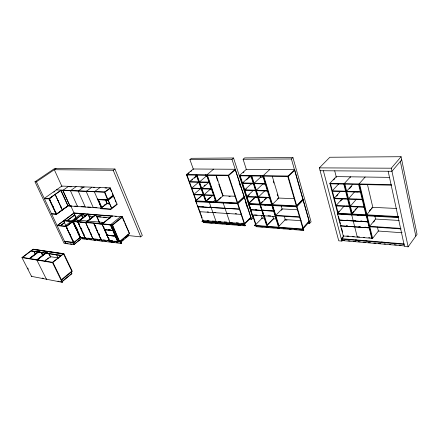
<?xml version="1.0" encoding="UTF-8"?>
<svg xmlns="http://www.w3.org/2000/svg" width="439" height="439" viewBox="0 0 439 439"><rect width="100%" height="100%" fill="white"/><g stroke="black" fill="none" stroke-linecap="round" stroke-linejoin="round"><path stroke-width="0.66" d="M388.164 171.254L404.489 246.498L408.138 246.817L417.05 234.355L401.087 156.712L329.854 157.255L319.367 167.879L338.732 240.808L341.893 241.082L342.76 240.034M371.987 237.971L371.745 238.278L366.104 214.786M339.149 211.126L337.344 213.189L343.293 235.984L372.612 238.361L378.358 231.035L377.419 227.023M374.917 216.345L375.543 219.012L369.72 226.299L400.862 228.412M373.584 222.123L374.835 220.57M340.9 225.547L340.648 225.844L369.248 227.89L369.484 227.528M357.544 236.813L357.297 237.115L351.491 213.974M368.041 221.525L367.805 221.887L339.138 220.071L339.38 219.725M369.309 210.901L370.582 209.37M371.427 208.349L372.272 207.323L396.472 208.465M358.608 184.457L365.819 214.451L366.9 214.512L372.815 207.351L367.542 184.824M343.293 235.984L343.545 235.683M404.204 244.402L341.558 239.112L341.438 238.646L343.567 236.094M341.986 238.602L343.688 236.555M353.247 220.965L353.483 220.614M401.712 159.747L391.956 171.281L320.119 170.722M352.605 212.674L353.889 211.164M354.745 210.16L356.495 208.108M343.819 184.122L351.227 213.65L352.265 213.705L357.834 207.17M319.367 167.879L391.297 168.203L401.087 156.712M340.911 225.602L340.659 225.898L369.237 227.836M356.43 199.158L350.371 206.149L363.975 206.785M389.733 177.372L336.181 176.604L329.881 183.31L337.596 212.893L338.101 212.92L344.176 206.001M337.607 214.199L337.86 213.908M365.166 177.016L359.025 183.952L366.351 214.484M342.294 198.609L336.159 205.479L349.334 206.1M340.664 201.057L342.415 199.092M352.802 184.342L346.634 191.223L360.331 191.64M349.406 188.775L351.606 186.317M336.592 196.228L337.92 194.762M307.657 223.231L309.682 223.369L311.075 221.838L292.923 157.535L244.655 157.903L243.107 159.253L246.46 169.805M255.827 225.597L256.184 226.694L303.563 230.387L303.821 230.102L303.322 228.368M303.14 227.918L296.945 206.528L296.484 206.506L302.68 227.885L303.14 227.918L309.27 221.218L294.657 169.684L246.317 169.355L239.617 175.331L248.666 203.241L249.083 203.257L255.547 197.095M254.505 225.344L302.213 228.988L309.319 221.223L309.446 221.668L302.345 229.438L254.642 225.767L254.505 225.344L255.871 223.978M333.607 179.974L334.957 178.536M262.451 201.572L259.883 204.069L263.652 215.774L275.28 216.515L275.549 216.246L272.191 205.331L271.922 205.6L278.205 226.047L279.067 226.112L285.29 219.615L284.318 216.389M302.778 199.948L303.245 199.964L296.682 206.802L248.677 204.371L248.392 203.498L296.413 205.88L302.981 199.048L302.52 199.032M303.113 199.509L296.55 206.341L248.534 203.932M281.3 210.276L282.2 209.359L281.009 205.403M260.376 204.733L260.107 204.997L266.484 225.163L267.335 225.229L273.596 218.836L272.806 216.29M273.87 210.786L273.618 211.104L261.962 210.435L262.231 210.171M251.201 211.066L255.509 224.34L255.921 224.373L262.215 218.079L261.392 215.483M272.652 203.707L271.703 204.656L271.977 205.551M277.453 198.944L278.364 198.038L294.092 198.686M262.846 176.132L271.532 204.365L272.41 204.409L278.803 198.055L272.323 176.511M262.078 210.116L261.82 210.429L250.499 209.776L250.768 209.518L251.338 211.274M262.215 210.122L261.946 210.385L273.601 211.055M203.35 221.574L203.723 222.6L244.973 225.816L245.242 225.558L244.699 223.934M248.836 219.16L251.547 219.346L252.99 217.931L233.537 157.985L191.475 158.309L189.9 159.566L193.407 169.416M244.1 196.623L237.329 202.95L195.624 200.881L202.752 220.559L244.221 223.681L244.49 223.424L241.763 223.221M251.026 217.739L243.694 224.922L202.181 221.728L202.033 221.333L243.552 224.505L250.888 217.321M248.759 204.42L252.206 215.044L252.474 214.781M264.289 199.783L266.583 197.55L267.894 197.605M250.921 175.951L259.723 203.784L260.579 203.828L267.011 197.566M239.617 175.331L288.116 176.028L294.657 169.684M241.384 214.078L241.132 214.386L199.536 211.686M227.775 224.203L227.506 224.455L227.144 223.402M248.392 203.498L254.17 197.994M239.645 208.838L239.387 209.14L197.753 206.753L198.011 206.467M243.107 159.253L291.408 158.967L292.923 157.535M247.497 196.485L249.357 194.735M226.765 213.469L227.023 213.167M244.238 197.051L237.472 203.378L195.772 201.287M237.614 203.811L244.38 197.479M263.471 177.126L260.739 177.082L254.143 183.2L265.101 183.464M269.771 169.514L263.142 175.671L271.971 204.387M225.004 208.316L225.273 208.064L224.987 208.273M246.284 188.979L244.88 190.279L255.564 190.636M253.308 183.809L251.311 183.76L244.732 189.835L255.421 190.186M203.723 222.6L206.709 222.568M253.352 183.634L242.707 183.376L242.564 182.926L249.198 176.895L251.19 176.928M242.707 183.376L243.656 182.514M246.498 179.924L249.341 177.34L248.737 175.655M202.033 221.333L203.52 219.977M220.713 197.555L216.18 201.638L206.873 174.859L213.645 169.13M206.643 175.287L215.801 201.622L216.564 201.655L223.111 195.761L216.136 175.315M215.17 200.003L213.217 201.753L213.365 202.17M209.332 202.423L209.606 202.176M199.553 211.73L199.811 211.439L200.513 213.376M243.113 172.796L244.068 171.94M208.059 198.878L209.068 197.984M210.446 197.106L205.902 201.133L196.677 175.139M196.304 175.134L205.534 201.111L206.275 201.15L212.838 195.333M235.331 169.723L228.609 175.616L186.608 174.985M201.496 195.761L202.84 194.921L195.898 200.639L186.454 174.563L228.461 175.172L235.189 169.278L250.845 217.316M195.898 200.639L200.453 196.672M195.937 201.742L196.211 201.501L196.886 203.361M210.616 188.951L203.998 194.729L213.541 195.119M200.601 188.622L193.967 194.318L203.252 194.696M202.044 187.53L201.018 188.408L191.717 188.106L198.401 182.448L198.549 182.86M204.097 185.763L205.123 184.885M127.765 235.491L140.727 236.862L142.324 235.496L114.941 169.004L54.568 168.543L34.977 181.768L64.116 243.343L73.911 244.616L80.513 239.392L79.624 237.45M189.9 159.566L231.984 159.319L233.537 157.985M81.264 237.307L81.934 238.767L121.257 243.431L121.548 243.184L120.665 241.121M114.233 241.22L119.781 241.867L129.516 233.718L122.371 216.745L73.999 212.937L57.103 225.602L65.982 226.502L82.927 213.639M122.064 240.841L123.568 239.579M125.576 237.9L128.391 235.825L127.963 234.805M120.862 242.141L128.682 235.584L128.248 234.569M198.851 182.3L189.593 182.07L189.445 181.653L196.184 176.034L196.332 176.451M119.249 240.468L118.228 241.324L111.188 225.02M94.127 223.138L93.825 223.374L101.168 239.913L117.701 241.823L117.998 241.576L114.826 241.209M191.667 180.341L192.705 179.48M194.257 178.179L195.81 176.884M111.517 241.993L111.221 242.24L110.557 240.715M61.943 281.564L68.736 275.955M69.785 275.094L71.645 273.848L70.97 272.438M62.239 281.624L71.974 273.579L71.299 272.169M61.548 280.115L71.98 271.527L63.556 253.885L32.837 249.374L21.95 257.605L31.52 276.361L62.135 282.288L62.47 282.014L52.867 262.352L22.29 257.347M61.356 279.725L71.793 271.143L71.497 271.088M71.903 271.456L72.232 271.187L63.88 253.676L55.989 252.524L55.654 252.787L63.545 253.945L63.88 253.676M115.265 236.193L115.567 235.946L113.163 230.393L104.614 229.806L107.017 235.293L115.265 236.193L112.867 230.634M109.459 240.863L107.072 235.419L115.622 236.072L118.036 241.664M186.454 174.563L193.253 168.993L235.189 169.278M188.177 173.701L189.225 172.845M190.789 171.556L191.838 170.7M107.017 235.293L107.319 235.052M102.435 223.901L102.133 224.142L104.559 229.679L112.812 230.508L113.108 230.261L110.688 224.664M107.072 235.419L107.374 235.178M64.149 220.323L112.411 224.757L122.371 216.745M46.77 278.979L46.435 279.248L36.838 260.053L48.125 251.371L32.914 249.44L33.243 249.193L40.542 250.257M95.126 240.056L94.829 240.292L94.165 238.805M102.133 224.142L110.387 224.905L120.67 216.608M78.131 221.668L77.829 221.893L85.182 238.042L93.277 238.717M104.559 229.679L106.128 229.564M86.028 222.392L85.726 222.628L93.079 238.964L93.37 238.728M104.614 229.806L106.183 229.69M87.229 239.123L86.938 239.359L86.494 238.377M52.57 262.303L63.26 253.841M21.95 257.605L52.515 262.626L63.556 253.885M112.005 215.928L102.062 223.808L102.227 224.192M93.825 223.374L102.035 224.131L112.302 215.95L112.466 216.334M73.05 221.141L80.54 237.499L85.385 237.801M85.182 238.042L85.479 237.812M76.688 242.169L73.642 244.578L72.731 242.624M77.703 241.368L80.513 239.392M81.934 238.767L82.225 238.536M79.706 237.389L80.562 236.956M74.048 242.328L80.161 237.515L72.748 221.366L63.853 220.543M73.834 242.663L80.26 237.603L72.896 221.569L66.064 226.529L73.834 242.663L66.064 226.529M80.54 237.499L80.836 237.269M31.52 276.361L31.855 276.098M66.135 243.338L65.834 243.568L64.923 241.637L65.224 241.406M61.081 190.092L48.959 198.68L44.262 198.406L61.773 186.087L110.205 187.843L117.18 204.415L110.804 209.403L100.734 208.706L100.564 208.322L110.633 209.008L117.015 204.02L116.708 204.003M45.266 260.332L46.32 259.509M47.374 258.686L48.427 257.858M44.767 261.249L50.573 256.711L58.491 257.934M85.726 222.628L94.028 223.127M111.709 216.164L95.85 214.907L96.668 216.762L96.959 216.537M36.898 259.74L47.522 251.531M95.581 214.638L85.671 222.299L85.841 222.672M37.458 259.833L48.081 251.613M77.829 221.893L85.632 222.617L95.861 214.66M86.236 222.353L96.146 214.682M100.564 208.322L106.935 203.411L109.624 203.575M101.277 207.521L101.875 207.559L107.231 203.433L105.678 199.794M95.285 214.863L87.932 214.281L88.744 216.114L90.374 215.999M104.493 205.046L105.563 204.217M29.638 258.549L40.223 250.46M73.483 221.24L73.187 221.465L77.736 221.887L87.948 214.034M29.912 258.598L40.498 250.499L40.684 250.883M88.223 214.056L78.329 221.624L78.499 221.997M99.324 199.306L97.672 199.465L107.747 200.019L113.481 195.624M87.377 214.237L83.18 213.903L84.826 216.701M29.369 258.505L39.949 250.417M87.668 214.012L77.78 221.574L77.95 221.942M66.333 226.557L72.896 221.569M74.987 219.901L73.318 221.163L74.432 223.594M83.196 213.661L81.572 214.896L82.927 217.92M81.731 215.033L73.593 221.19L73.763 221.558M82.658 217.892L81.297 214.874L81.841 214.918L83.47 213.683M93.584 207.378L93.282 207.609L86.165 191.409L91.938 187.179M22.554 257.391L33.101 249.412M64.791 226.123L70.948 221.454L71.118 221.821M71.552 221.004L81.127 213.744M74.91 218.946L75.974 218.139M67.897 205.88L60.774 190.312L104.416 192.2L110.205 187.843M60.818 225.267L63.88 222.963M67.107 220.532L74.789 214.973L73.972 213.178L64.412 220.345M60.571 225.679L64.654 222.6L63.814 220.795L57.674 225.399M66.843 220.954L74.789 214.973M77.692 205.94L77.56 206.539L70.438 190.729L76.183 186.608M100.114 187.475L94.33 191.761L101.442 208.163L67.82 205.858L56.346 214.281L49.042 198.702L61.021 190.422L68.089 205.875L56.346 214.281M70.284 205.803L69.938 206.017L62.821 190.4L68.594 186.334M51.621 213.991L56.324 214.38L68.199 205.661L71.552 205.886M61.965 186.504L54.315 169.712L113.202 170.272L114.941 169.004M50.244 198.28L51.895 197.106M53.788 192.2L54.886 191.426M34.977 181.768L36.426 181.812L56.027 168.554M294.322 170.156L294.788 170.162L288.258 176.511L239.765 175.787M329.881 183.31L391.358 184.665M330.007 183.809L391.473 185.198M189.445 181.653L198.697 181.872M209.019 182.119L199.509 181.894L206.231 176.198L206.379 176.621M242.564 182.926L253.21 183.178M199.657 182.317L209.167 182.553M254.285 183.661L265.244 183.93M209.798 182.728L208.437 182.695L201.764 188.435L211.324 188.743M265.568 184.111L262.824 184.045L256.283 190.213L267.285 190.57M345.592 191.19L332.334 190.784L338.579 184.023L338.699 184.512M343.732 191.459L340.444 191.355L334.255 198.17L347.474 198.686M358.021 191.898L354.624 191.794L348.517 198.724L362.164 199.257M332.46 191.283L345.718 191.695M346.761 191.722L360.457 192.15M255.405 190.427L253.407 190.361L246.888 196.48L257.556 196.919M267.636 190.828L264.898 190.74L258.412 196.952L269.392 197.402M191.87 188.523L201.172 188.83M201.918 188.852L211.472 189.171M256.425 190.663L267.428 191.031M69.395 186.734L71.294 186.805M80.891 187.157L82.834 187.228M93.469 187.618L94.829 187.672M104.992 188.046L107.012 188.117M342.947 198.637L345.57 198.735M334.386 198.664L347.595 199.18M348.637 199.224L362.285 199.761M211.938 195.3L213.963 195.382M222.716 195.745L235.414 196.266M255.136 197.078L257.155 197.16M194.115 194.729L203.4 195.114M204.146 195.146L213.689 195.542M247.031 196.924L257.693 197.363M258.549 197.402L269.53 197.857M228.873 196.409L230.206 196.463M56.362 189.889L104.723 191.964L111.649 208.212L107.917 200.168M63.073 190.553L63.172 190.186M104.592 192.353L110.376 188.243L110.068 188.232L111.539 191.722M346.36 206.105L349.038 206.231M113.01 195.212L113.317 195.223L107.577 199.366M336.285 205.962L349.455 206.588M350.492 206.637L364.096 207.285M113.344 196.008L113.652 196.024L108.224 200.184L98.149 199.624M55.149 194.378L62.327 209.891M196.195 201.457L196.557 201.474M212.915 202.341L214.237 202.406M220.85 202.741L222.836 202.84M230.047 203.208L231.353 203.273M255.707 204.497L257.04 204.569M264.41 204.936L265.705 205.002M271.807 205.26L272.679 205.304L279.067 226.112M55.094 194.417L62.278 209.924M195.92 201.699L237.905 203.603L244.518 223.517L244.117 223.484M297.593 209.76L282.068 208.92L275.763 215.346L299.475 216.822M103.352 199.525L106.71 199.707M337.344 213.189L398.585 216.592M337.465 213.667L398.694 217.102M341.904 214.133L343.249 214.21M357.313 215L358.641 215.077M365.275 215.45L366.603 215.527M337.591 214.144L398.129 217.574M202.022 206.692L203.361 206.769M209.381 207.115L210.72 207.192L209.398 207.159M262.862 210.16L264.157 210.232M270.633 210.599L271.928 210.676M262.879 210.21L264.174 210.281M270.649 210.649L271.939 210.725M197.737 206.709L239.37 209.096M250.482 209.732L261.809 210.38M44.443 198.785L49.453 198.834L50.298 200.628M375.554 219.056L399.095 220.455M107.774 203.839L109.119 203.921M346.766 220.191L348.111 220.274M354.147 220.652L355.469 220.735M360.765 221.069L362.087 221.152M275.901 215.785L299.607 217.278M346.783 220.246L348.127 220.329M354.158 220.707L355.48 220.79M360.776 221.124L362.098 221.207M339.127 220.021L367.794 221.832M207.159 211.905L208.514 212.037M214.495 212.372L215.829 212.503M227.72 213.255L229.092 213.343M235.227 213.689L236.61 213.82M254.472 214.907L257.128 215.077M261.117 215.329L263.779 215.5L263.51 215.768L252.206 215.044M268.02 215.768L270.759 215.944M264.519 218.232L261.803 218.051L261.935 218.468M276.06 219.001L273.173 218.809L266.912 225.196L260.755 205.929M284.884 219.588L301.176 220.68M308.809 221.185L309.27 221.218M285.01 220.021L287.046 220.158M74.707 206.1L77.862 206.314M81.1 206.533L84.332 206.753M87.613 206.972L90.933 207.197M94.264 207.422L96.986 207.609M369.841 226.787L400.972 228.917M347.6 226.014L346.256 225.92L347.611 226.069M358.926 226.798L360.243 226.892M364.864 227.21L366.181 227.303M358.937 226.853L360.26 226.941M364.875 227.265L366.197 227.353M378.22 231.024L402.124 232.752M207.021 220.614L209.024 220.762M212.355 221.015L215.022 221.212M218.326 221.459L220.96 221.657M224.247 221.904L226.881 222.101M232.215 222.502L229.899 222.606L223.061 202.659M236.303 222.809L238.35 222.963M203.054 220.4L203.416 220.427M229.811 222.408L230.585 222.469M209.43 222.776L212.147 222.99M215.544 223.253L217.585 223.413M220.982 223.676L223.017 223.835M226.414 224.099L229.12 224.307M232.478 224.565L234.492 224.724M237.85 224.982L240.539 225.191M243.222 225.399L245.242 225.558M260.536 226.743L262.582 226.903M265.99 227.166L268.717 227.38M272.125 227.643L274.172 227.803M277.58 228.066L279.627 228.225M285.059 228.648L283.457 228.818L283.111 227.687M289.081 228.96L291.09 229.114M294.443 229.372L296.451 229.531M299.804 229.789L302.482 229.998M82.636 213.864L73.708 213.156L76.809 219.961M115.04 216.537L116.324 216.636M120.835 216.992L121.965 217.085M346.876 235.952L348.879 236.116M352.21 236.38L354.213 236.544M358.202 236.862L359.514 236.967M363.454 237.285L364.765 237.389M368.705 237.708L370.017 237.812M98.281 216.641L100.926 216.855M103.566 217.075L106.211 217.289M83.992 215.725L85.193 215.823M88.744 216.114L93.425 216.498M96.668 216.762L110.54 217.898M51.451 213.623L56.148 214.012L56.461 213.782L55.621 211.988M341.438 238.646L404.099 243.908M350.004 239.464L351.37 239.579M355.453 239.924L356.814 240.034M365.665 240.781L367.026 240.896M381.321 242.098L382.682 242.207M386.77 242.553L388.131 242.668M343.21 240.369L344.571 240.484M347.973 240.775L350.015 240.951M353.411 241.241L355.453 241.417M358.175 241.648L360.21 241.823M363.613 242.114L365.654 242.29M368.37 242.526L370.412 242.701M373.814 242.992L375.85 243.168M378.572 243.398L380.613 243.574M384.01 243.864L385.371 243.98M389.453 244.331L390.809 244.446M394.211 244.737L396.252 244.913M399.649 245.203L401.01 245.319M404.204 245.9L342.31 240.577L341.838 238.778M74.712 219.873L79.448 220.301L79.613 220.669M79.997 220.351L87.339 221.009M77.22 220.455L79.015 220.614M101.925 222.683L103.242 222.803M75.557 221.722L76.754 221.832M80.502 222.178L81.835 222.304M99.593 223.945L100.91 224.066M104.455 224.395L105.739 224.516M108.954 224.812L112.576 225.147L122.53 217.129L122.223 217.102L124.325 222.09M63.551 220.768L72.451 221.596L73.286 223.418M108.669 229.816L110.573 230.009M108.724 229.948L110.628 230.135M57.41 225.372L66.289 226.272M107.95 235.117L109.218 235.255M111.758 235.534L113.663 235.738M108.005 235.244L109.273 235.381M111.813 235.661L113.717 235.864M92.909 238.388L93.353 238.783L91.976 238.569M111.023 240.764L112.927 240.989M80.727 237.312L82.784 237.499M84.107 237.708L85.462 237.867M88.091 238.174L90.066 238.399M95.318 239.014L97.941 239.321M99.252 239.474L101.371 239.661M103.187 239.93L105.25 240.111M107.143 240.331L109.086 240.616M110.381 240.77L112.949 241.071M93.079 238.964L101.074 239.903L93.727 223.363M80.26 237.603L77.44 232.022M82.85 238.607L84.727 238.827M86.955 239.09L87.509 239.156M89.863 239.436L91.839 239.672M93.809 239.903L95.406 240.089M97.749 240.369L99.713 240.599M101.025 240.753L102.989 240.989M104.959 241.22L106.271 241.373M108.894 241.686L110.205 241.84M112.181 242.076L114.189 242.312M116.198 242.547L118.206 242.789M120.215 243.025L121.548 243.184M64.495 241.247L73.373 242.366L73.675 242.13L72.819 240.303M64.659 241.604L73.543 242.729L65.982 226.502M66.783 243.42L68.083 243.59M70.037 243.837L71.991 244.089M40.3 250.526L47.791 251.629M60.917 255.624L46.408 253.44L46.216 253.056L61.383 255.322L61.575 255.723M42.232 278.101L43.527 278.353M57.893 281.125L59.199 281.377M60.511 281.629L62.47 282.014M27.723 267.999L28.326 269.184M34.017 251.24L35.235 253.682M34.055 251.81L35.268 254.247M41.672 252.88L42.846 255.257M41.491 252.941L42.687 255.355M41.398 252.837L42.572 255.213M48.965 253.418L50.759 257.095M49.069 254.082L49.667 255.306M48.976 253.978L50.447 256.985M52.515 262.626L62.135 282.288M56.428 254.56L58.25 258.154M36.426 181.812L65.576 243.535M52.537 205.414L53.657 207.806M49.311 198.719L56.615 214.303M48.959 198.68L56.324 214.38M66.574 226.881L67.71 229.323M69.697 233.592L70.547 235.425M63.831 221.371L66.064 226.162M73 242.657L73.911 244.616M57.394 199.377L57.97 200.623M61.131 207.444L60.269 205.584L61.18 207.406M57.449 199.344L58.019 200.585M80.271 237.186L80.436 237.543M72.627 221.541L76.024 228.938M79.574 237.905L80.244 239.365M76.309 227.402L77.16 229.251M74.992 224.806L79.728 235.134M78.054 221.602L79.168 224.044M80.842 227.715L81.956 230.162M83.344 233.224L84.184 235.057M70.739 205.781L74.136 213.244M74.987 215.11L75.837 216.976M78.603 222.897L79.168 224.142M81.149 228.489L81.994 230.349M82.845 232.209L83.975 234.695M77.736 221.887L85.095 238.031M62.865 190.4L69.988 206.023M75.256 219.923L75.426 220.29M89.013 229.136L89.847 230.991M90.829 233.274L91.647 235.09M85.632 222.617L92.986 238.953M81.841 214.918L83.201 217.942M70.745 190.51L70.92 190.894M88.074 221.432L87.904 221.058L103.736 222.48L103.906 222.864M85.325 207.065L78.202 191.064L83.959 186.888L84.129 187.277M89.035 215.878L90.385 218.918M89.298 217.075L90.11 218.896M95.214 225.586L96.031 227.424M98.748 233.548L99.56 235.386M95.115 225.58L95.932 227.413M97.019 229.866L97.562 231.09M98.649 233.537L99.466 235.375M100.553 237.823L101.096 239.046M78.51 190.839L78.685 191.228M96.959 216.526L99.39 222.057M96.673 216.504L99.373 222.644M102.358 223.835L102.523 224.219M103.609 226.694L104.153 227.934M104.696 229.174L106.101 232.385M106.595 233.51L107.44 235.436M108.493 237.845L109.042 239.101M105.322 230.711L106.134 232.571M106.677 233.811L107.22 235.052M108.307 237.526L109.124 239.387M102.035 224.131L109.371 240.868M98.446 199.641L101.875 207.559M97.787 198.801L101.744 207.927M97.683 199.218L97.853 199.608M98.034 200.03L98.846 201.902M99.384 203.153L101.008 206.895M112.274 225.119L119.309 241.45M110.716 224.603L118.086 241.669M110.579 224.966L117.619 241.252L119.617 241.488L129.357 233.345L124.852 223.336M110.387 224.905L112.812 230.508M115.32 236.319L117.701 241.823M120.368 241.368L121.257 243.431M112.411 224.757L119.781 241.867M110.633 209.008L110.804 209.403M105.64 200.382L106.677 202.807M104.416 192.2L107.747 200.019M112.274 193.467L112.763 194.631M113.86 197.237L114.639 199.081M115.155 200.31L115.929 202.154M113.202 170.272L140.727 236.862M186.976 174.991L196.26 200.656M197.566 205.243L199.624 210.929M200.969 214.638L202.143 217.876M197.051 175.145L206.275 201.15M195.81 175.156L196.266 176.429M209.173 201.962L216.087 221.563M205.633 174.662L206.308 176.599M207.411 175.298L216.564 201.655M216.191 176.588L217.717 181.06M218.803 184.248L222.507 195.103M228.461 175.172L237.603 202.692L237.197 202.675L228.203 175.611M237.329 202.95L244.221 223.681M244.435 224.197L244.973 225.816M243.552 224.505L243.694 224.922M239.101 182.525L240.567 187.003M245.231 201.298L247.108 207.054M231.984 159.319L251.547 219.346M240.182 175.792L249.083 203.257M252.848 214.885L255.921 224.373M249.034 204.162L250.373 208.289M248.951 204.113L250.384 208.536M251.311 183.76L251.454 184.199M251.788 175.968L260.579 203.828M264.3 215.609L267.335 225.229M261.271 207.131L261.836 208.926M262.604 211.357L263.543 214.32M251.355 175.957L260.151 203.806M260.739 177.082L260.881 177.532M260.239 175.688L260.837 177.614M263.735 176.143L272.41 204.409M272.24 205.282L278.639 226.08M273.256 181.071L273.843 183.03M277.19 194.12L277.777 196.079M303.064 228.653L303.563 230.387M296.413 205.88L296.682 206.802M287.786 176.505L296.215 205.584L296.682 205.606L288.116 176.028M302.213 228.988L302.345 229.438M291.408 158.967L309.682 223.369M323.378 170.749L341.893 241.082M338.529 216.46L339.55 220.373M339.89 221.679L340.401 223.632M341.591 228.198L342.612 232.105M330.518 183.82L338.101 212.92M334.71 170.837L336.406 177.466M344.867 184.144L352.265 213.705M351.743 213.678L344.214 183.623L350.443 176.807L350.563 177.312M366.587 215.472L372.069 238.317M359.7 184.479L366.9 214.512M367.136 215.5L372.612 238.361M391.297 168.203L408.138 246.817M400.346 161.365L415.799 236.105M55.901 252.507L55.566 252.771L47.878 251.64L48.213 251.382L55.901 252.507M256.749 209.809L255.416 209.732L256.766 209.858M38.094 251.838L31.251 250.812L31.443 251.19L38.281 252.222L38.094 251.838M45.656 252.968L38.637 251.92L38.83 252.299L45.848 253.358L45.656 252.968"/></g></svg>
